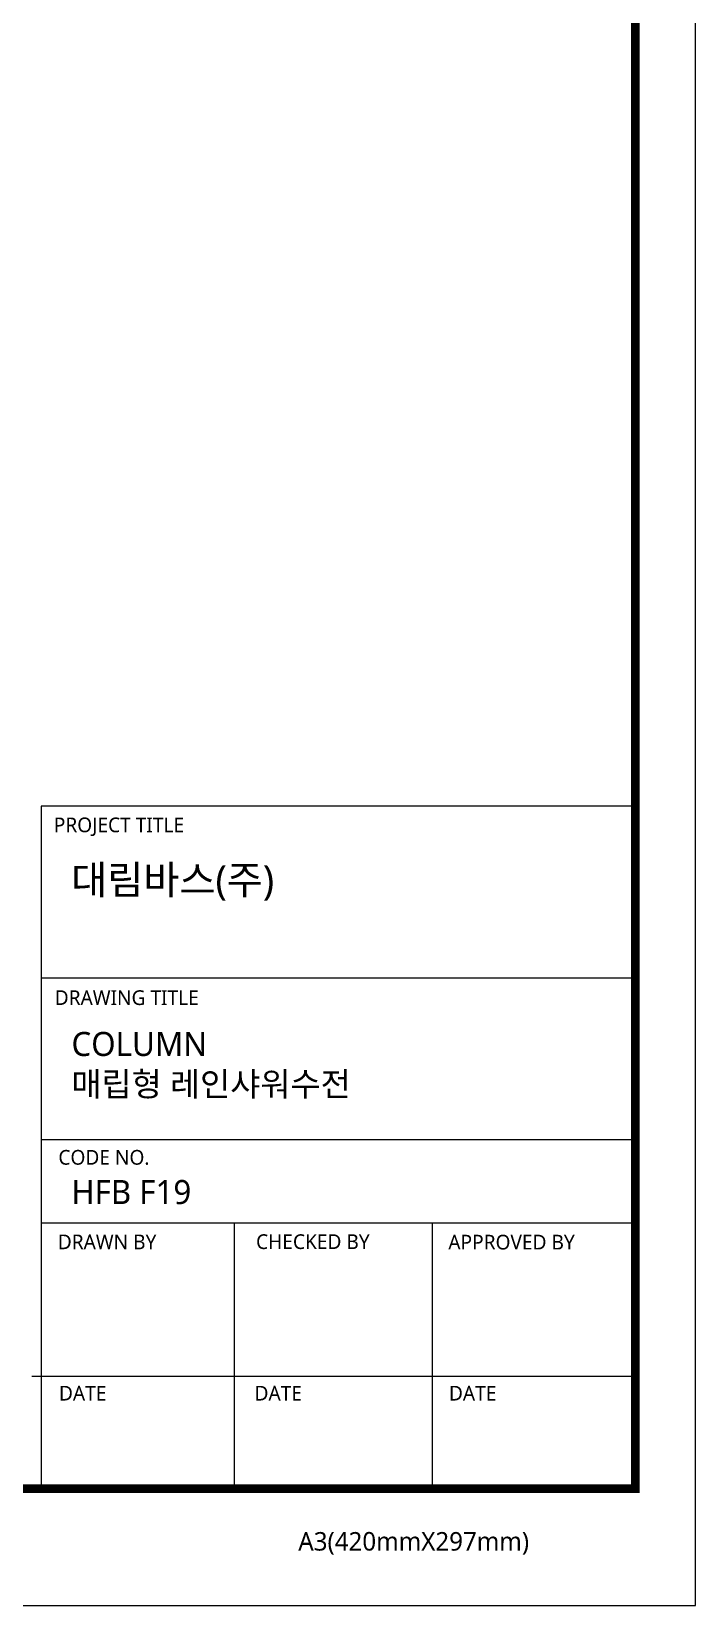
# Model space of a CAD drawing. Extents: x 12185 to 15344, y -91 to 2224.
# Drawn here: x 14780 to 15344, y -91 to 1246 of the extents above; entities that cross this region are included whole.
import ezdxf

# ---------------------------------------------------------------- set-up
doc = ezdxf.new("R2010")
doc.units = 0
doc.header["$LTSCALE"] = 10
doc.header["$MEASUREMENT"] = 0
doc.layers.get('0').update_dxf_attribs({"linetype": 'CONTINUOUS'})
doc.styles.add('Daelim Dimension', font='NanumGothic.ttf')

msp = doc.modelspace()

# ---------------------------------------------------------------- linework, layer by layer
at = {"color": 5, "ltscale": 40}
for p, q in [((15293.4, 588.1), (14788.4, 588.1)), ((15293.4, 442.1), (14788.4, 442.1)), ((15293.4, 442.1), (14788.4, 442.1)), ((15293.4, 304.8), (14788.4, 304.8)), ((15293.4, 304.8), (14788.4, 304.8)), ((15293.4, 234), (14788.4, 234)), ((15293.4, 234), (14788.4, 234)), ((14952.4, 234), (14952.4, 8.6)), ((15120.7, 234), (15120.7, 8.6)), ((15293.4, 103.8), (14780.4, 103.8)), ((15293.4, 103.8), (14792.3, 103.8)), ((15293.4, 8.6), (14860.6, 8.6))]:
    msp.add_line(p, q, dxfattribs=at)
at = {"color": 5, "ltscale": 0.5}
msp.add_line((14788.4, 588.1), (14788.4, 5.5), dxfattribs=at)
at = {"ltscale": 0.5}
msp.add_lwpolyline([(12185, -90.5), (15344.5, -90.5), (15344.5, 2224.5), (12185, 2224.5)], close=True, dxfattribs=at)
at = {"color": 5, "linetype": 'ByBlock', "lineweight": 200, "const_width": 7.28}
msp.add_lwpolyline([(12235.8, 8.6), (15293.4, 8.6), (15293.4, 2170.7), (12235.8, 2170.7)], close=True, dxfattribs=at)

# ---------------------------------------------------------------- texts
at = {"color": 5, "ltscale": 40, "style": 'Daelim Dimension'}
for s, height, p in [('PROJECT TITLE', 12.468, (14799.1, 566.1)), ('DRAWING TITLE', 12.468, (14799.9, 419.4)), ('CODE NO.', 12.47, (14803, 283.8)), ('DRAWN BY', 12.47, (14802.5, 212)), ('CHECKED BY', 12.47, (14971, 212.2)), ('APPROVED BY', 12.468, (15134.4, 211.8)), ('DATE', 12.47, (14803.5, 83.5)), ('DATE', 12.47, (14969.7, 83.5)), ('DATE', 12.47, (15134.9, 83.5)), ('A3(420mmX297mm)', 15.736, (15006.9, -43.9))]:
    msp.add_text(s, height=height, dxfattribs=at).set_placement(p)
at = {"attachment_point": 1, "style": 'Daelim Dimension'}
for s, insert, char_height, width in [('대림바스(주)', (14813.9, 537.9), 24.44, 392.828), ('COLUMN\\P매립형 레인샤워수전 ', (14814.1, 396.5), 20.404, 403.042), ('HFB F19', (14814.1, 270.8), 20.4, 343.379)]:
    msp.add_mtext(s, dxfattribs=dict(at, insert=insert, char_height=char_height, width=width))

doc.saveas('drawing.dxf')
